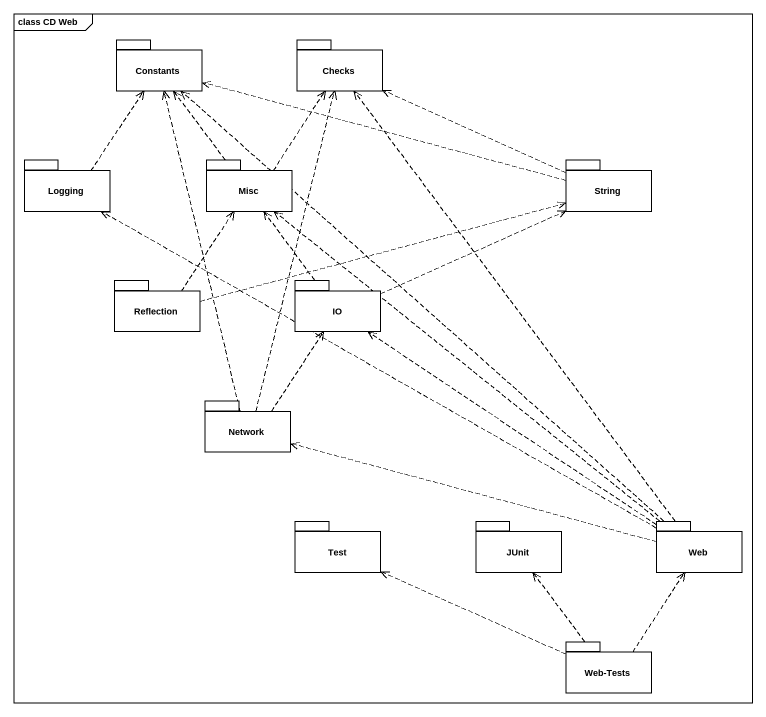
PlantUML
@startuml
mainframe class CD Web
package Constants {
}
package Checks {
}
package Logging {
}
package Misc {
}
package String {
}
package Reflection {
}
package IO {
}
package "Network" as Network_ {
}
package Test {
}
package JUnit {
}
package Web {
}
package "Web-Tests" as Web_Tests {
}
Logging .up.> Constants
Misc .up.> Constants
Misc .up.> Checks
String .left.> Constants
String .left.> Checks
Reflection .up.> Misc
Reflection .right.> String
IO .up.> Misc
IO .right.> String
Network_ .up.> Constants
Network_ .up.> Checks
Network_ .up.> IO
Web .up.> Constants
Web .up.> Checks
Web .left.> Logging
Web .up.> Misc
Web .up.> IO
Web .left.> Network_
Web_Tests .left.> Test
Web_Tests .up.> JUnit
Web_Tests .up.> Web
@enduml
